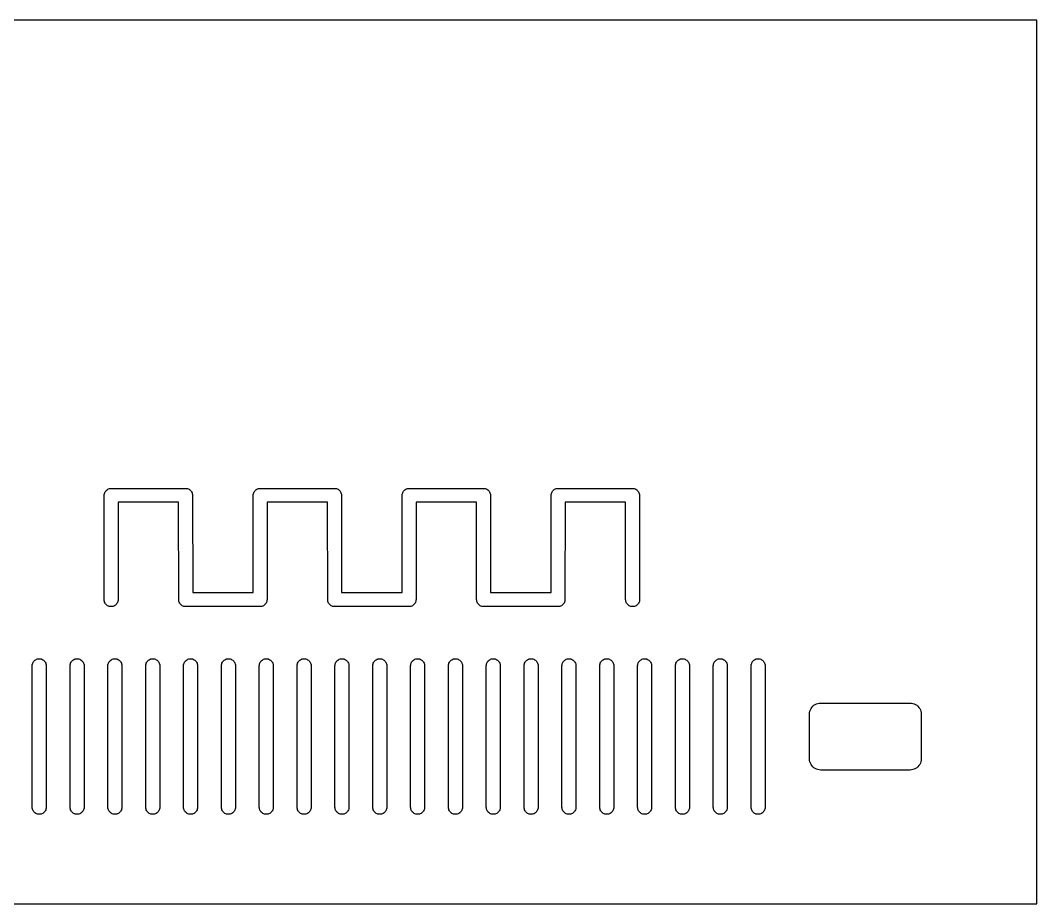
# Model space of a CAD drawing. Header units: metres. Extents: x 0 to 552, y 2 to 239.
# Drawn here: x 279.4 to 552.3, y 1.5 to 238.7 of the extents above; entities that cross this region are included whole.
import ezdxf

# ---------------------------------------------------------------- set-up
doc = ezdxf.new("R2010")
doc.units = ezdxf.units.M

msp = doc.modelspace()

# ---------------------------------------------------------------- linework, layer by layer
for p, q in [((552.32, 238.684), (0, 238.684)), ((552.32, 1.5), (552.32, 238.684)), ((302.084, 111.856), (302.192, 112.076)), ((302.192, 112.076), (302.328, 112.28)), ((302.328, 112.28), (302.49, 112.464)), ((302.49, 112.464), (302.675, 112.626)), ((302.675, 112.626), (302.878, 112.762)), ((302.878, 112.762), (303.098, 112.871)), ((303.098, 112.871), (303.331, 112.949)), ((303.331, 112.949), (303.571, 112.997)), ((303.571, 112.997), (303.816, 113.013)), ((303.816, 113.013), (323.776, 113.013)), ((323.776, 113.013), (324.021, 112.997)), ((324.021, 112.997), (324.261, 112.949)), ((324.261, 112.949), (324.494, 112.871)), ((324.494, 112.871), (324.713, 112.762)), ((324.713, 112.762), (324.917, 112.626)), ((324.917, 112.626), (325.102, 112.464)), ((325.102, 112.464), (325.264, 112.28)), ((325.264, 112.28), (325.4, 112.076)), ((325.4, 112.076), (325.508, 111.856)), ((342.084, 111.856), (342.192, 112.076)), ((342.192, 112.076), (342.328, 112.28)), ((342.328, 112.28), (342.49, 112.464)), ((342.49, 112.464), (342.675, 112.626)), ((342.675, 112.626), (342.878, 112.762)), ((342.878, 112.762), (343.098, 112.871)), ((343.098, 112.871), (343.331, 112.949)), ((343.331, 112.949), (343.571, 112.997)), ((343.571, 112.997), (343.816, 113.013)), ((343.816, 113.013), (363.776, 113.013)), ((363.776, 113.013), (364.021, 112.997)), ((364.021, 112.997), (364.261, 112.949)), ((364.261, 112.949), (364.494, 112.871)), ((364.494, 112.871), (364.713, 112.762)), ((364.713, 112.762), (364.917, 112.626)), ((364.917, 112.626), (365.102, 112.464)), ((365.102, 112.464), (365.264, 112.28)), ((365.264, 112.28), (365.4, 112.076)), ((365.4, 112.076), (365.508, 111.856)), ((382.084, 111.856), (382.192, 112.076)), ((382.192, 112.076), (382.328, 112.28)), ((382.328, 112.28), (382.49, 112.464)), ((382.49, 112.464), (382.675, 112.626)), ((382.675, 112.626), (382.878, 112.762)), ((382.878, 112.762), (383.098, 112.871)), ((383.098, 112.871), (383.331, 112.949)), ((383.331, 112.949), (383.571, 112.997)), ((383.571, 112.997), (383.816, 113.013)), ((383.816, 113.013), (403.776, 113.013)), ((403.776, 113.013), (404.021, 112.997)), ((404.021, 112.997), (404.261, 112.949)), ((404.261, 112.949), (404.494, 112.871)), ((404.494, 112.871), (404.713, 112.762)), ((404.713, 112.762), (404.917, 112.626)), ((404.917, 112.626), (405.102, 112.464)), ((405.102, 112.464), (405.264, 112.28)), ((405.264, 112.28), (405.4, 112.076)), ((405.4, 112.076), (405.508, 111.856)), ((422.084, 111.856), (422.192, 112.076)), ((422.192, 112.076), (422.328, 112.28)), ((422.328, 112.28), (422.49, 112.464)), ((422.49, 112.464), (422.675, 112.626)), ((422.675, 112.626), (422.878, 112.762)), ((422.878, 112.762), (423.098, 112.871)), ((423.098, 112.871), (423.331, 112.949)), ((423.331, 112.949), (423.571, 112.997)), ((423.571, 112.997), (423.816, 113.013)), ((423.816, 113.013), (443.776, 113.013)), ((443.776, 113.013), (444.021, 112.997)), ((444.021, 112.997), (444.261, 112.949)), ((444.261, 112.949), (444.494, 112.871)), ((444.494, 112.871), (444.713, 112.762)), ((444.713, 112.762), (444.917, 112.626)), ((444.917, 112.626), (445.102, 112.464)), ((445.102, 112.464), (445.264, 112.28)), ((445.264, 112.28), (445.4, 112.076)), ((445.4, 112.076), (445.508, 111.856)), ((301.901, 83.1382), (301.941, 111.138)), ((301.941, 111.138), (301.957, 111.383)), ((301.957, 111.383), (302.005, 111.624)), ((302.005, 111.624), (302.084, 111.856)), ((305.688, 109.263), (305.651, 83.1382)), ((321.904, 109.263), (305.688, 109.263)), ((321.941, 83.1382), (321.904, 109.263)), ((325.508, 111.856), (325.587, 111.624)), ((325.587, 111.624), (325.635, 111.383)), ((325.635, 111.383), (325.651, 111.138)), ((325.651, 111.138), (325.688, 85.0132)), ((341.904, 85.0132), (341.941, 111.138)), ((341.941, 111.138), (341.957, 111.383)), ((341.957, 111.383), (342.005, 111.624)), ((342.005, 111.624), (342.084, 111.856)), ((345.688, 109.263), (345.651, 83.1382)), ((361.904, 109.263), (345.688, 109.263)), ((361.941, 83.1382), (361.904, 109.263)), ((365.508, 111.856), (365.587, 111.624)), ((365.587, 111.624), (365.635, 111.383)), ((365.635, 111.383), (365.651, 111.138)), ((365.651, 111.138), (365.688, 85.0132)), ((381.904, 85.0132), (381.941, 111.138)), ((381.941, 111.138), (381.957, 111.383)), ((381.957, 111.383), (382.005, 111.624)), ((382.005, 111.624), (382.084, 111.856)), ((385.688, 109.263), (385.651, 83.1382)), ((401.904, 109.263), (385.688, 109.263)), ((401.941, 83.1382), (401.904, 109.263)), ((405.508, 111.856), (405.587, 111.624)), ((405.587, 111.624), (405.635, 111.383)), ((405.635, 111.383), (405.651, 111.138)), ((405.651, 111.138), (405.688, 85.0132)), ((421.904, 85.0132), (421.941, 111.138)), ((421.941, 111.138), (421.957, 111.383)), ((421.957, 111.383), (422.005, 111.624)), ((422.005, 111.624), (422.084, 111.856)), ((425.688, 109.263), (425.651, 83.1382)), ((441.904, 109.263), (425.688, 109.263)), ((441.941, 83.1382), (441.904, 109.263)), ((445.508, 111.856), (445.587, 111.624)), ((445.587, 111.624), (445.635, 111.383)), ((445.635, 111.383), (445.651, 111.138)), ((445.651, 111.138), (445.691, 83.1382)), ((325.688, 85.0132), (341.904, 85.0132)), ((365.688, 85.0132), (381.904, 85.0132)), ((405.688, 85.0132), (421.904, 85.0132)), ((301.917, 82.8935), (301.901, 83.1382)), ((301.965, 82.653), (301.917, 82.8935)), ((302.044, 82.4207), (301.965, 82.653)), ((302.152, 82.2007), (302.044, 82.4207)), ((302.288, 81.9968), (302.152, 82.2007)), ((302.45, 81.8124), (302.288, 81.9968)), ((305.264, 81.9968), (305.102, 81.8124)), ((305.4, 82.2007), (305.264, 81.9968)), ((305.508, 82.4207), (305.4, 82.2007)), ((305.587, 82.653), (305.508, 82.4207)), ((305.635, 82.8935), (305.587, 82.653)), ((305.651, 83.1382), (305.635, 82.8935)), ((321.957, 82.8935), (321.941, 83.1382)), ((322.005, 82.653), (321.957, 82.8935)), ((322.084, 82.4207), (322.005, 82.653)), ((322.192, 82.2007), (322.084, 82.4207)), ((322.328, 81.9968), (322.192, 82.2007)), ((322.49, 81.8124), (322.328, 81.9968)), ((345.264, 81.9968), (345.102, 81.8124)), ((345.4, 82.2007), (345.264, 81.9968)), ((345.508, 82.4207), (345.4, 82.2007)), ((345.587, 82.653), (345.508, 82.4207)), ((345.635, 82.8935), (345.587, 82.653)), ((345.651, 83.1382), (345.635, 82.8935)), ((361.957, 82.8935), (361.941, 83.1382)), ((362.005, 82.653), (361.957, 82.8935)), ((362.084, 82.4207), (362.005, 82.653)), ((362.192, 82.2007), (362.084, 82.4207)), ((362.328, 81.9968), (362.192, 82.2007)), ((362.49, 81.8124), (362.328, 81.9968)), ((385.264, 81.9968), (385.102, 81.8124)), ((385.4, 82.2007), (385.264, 81.9968)), ((385.508, 82.4207), (385.4, 82.2007)), ((385.587, 82.653), (385.508, 82.4207)), ((385.635, 82.8935), (385.587, 82.653)), ((385.651, 83.1382), (385.635, 82.8935)), ((401.957, 82.8935), (401.941, 83.1382)), ((402.005, 82.653), (401.957, 82.8935)), ((402.084, 82.4207), (402.005, 82.653)), ((402.192, 82.2007), (402.084, 82.4207)), ((402.328, 81.9968), (402.192, 82.2007)), ((402.49, 81.8124), (402.328, 81.9968)), ((425.264, 81.9968), (425.102, 81.8124)), ((425.4, 82.2007), (425.264, 81.9968)), ((425.508, 82.4207), (425.4, 82.2007)), ((425.587, 82.653), (425.508, 82.4207)), ((425.635, 82.8935), (425.587, 82.653)), ((425.651, 83.1382), (425.635, 82.8935)), ((441.957, 82.8935), (441.941, 83.1382)), ((442.005, 82.653), (441.957, 82.8935)), ((442.084, 82.4207), (442.005, 82.653)), ((442.192, 82.2007), (442.084, 82.4207)), ((442.328, 81.9968), (442.192, 82.2007)), ((442.49, 81.8124), (442.328, 81.9968)), ((445.304, 81.9968), (445.142, 81.8124)), ((445.44, 82.2007), (445.304, 81.9968)), ((445.548, 82.4207), (445.44, 82.2007)), ((445.627, 82.653), (445.548, 82.4207)), ((445.675, 82.8935), (445.627, 82.653)), ((445.691, 83.1382), (445.675, 82.8935)), ((302.635, 81.6507), (302.45, 81.8124)), ((302.838, 81.5145), (302.635, 81.6507)), ((303.058, 81.406), (302.838, 81.5145)), ((303.291, 81.3271), (303.058, 81.406)), ((303.531, 81.2793), (303.291, 81.3271)), ((303.776, 81.2632), (303.531, 81.2793)), ((304.021, 81.2793), (303.776, 81.2632)), ((304.261, 81.3271), (304.021, 81.2793)), ((304.494, 81.406), (304.261, 81.3271)), ((304.713, 81.5145), (304.494, 81.406)), ((304.917, 81.6507), (304.713, 81.5145)), ((305.102, 81.8124), (304.917, 81.6507)), ((322.675, 81.6507), (322.49, 81.8124)), ((322.878, 81.5145), (322.675, 81.6507)), ((323.098, 81.406), (322.878, 81.5145)), ((323.331, 81.3271), (323.098, 81.406)), ((323.571, 81.2793), (323.331, 81.3271)), ((323.816, 81.2632), (323.571, 81.2793)), ((343.776, 81.2632), (323.816, 81.2632)), ((344.021, 81.2793), (343.776, 81.2632)), ((344.261, 81.3271), (344.021, 81.2793)), ((344.494, 81.406), (344.261, 81.3271)), ((344.713, 81.5145), (344.494, 81.406)), ((344.917, 81.6507), (344.713, 81.5145)), ((345.102, 81.8124), (344.917, 81.6507)), ((362.675, 81.6507), (362.49, 81.8124)), ((362.878, 81.5145), (362.675, 81.6507)), ((363.098, 81.406), (362.878, 81.5145)), ((363.331, 81.3271), (363.098, 81.406)), ((363.571, 81.2793), (363.331, 81.3271)), ((363.816, 81.2632), (363.571, 81.2793)), ((383.776, 81.2632), (363.816, 81.2632)), ((384.021, 81.2793), (383.776, 81.2632)), ((384.261, 81.3271), (384.021, 81.2793)), ((384.494, 81.406), (384.261, 81.3271)), ((384.713, 81.5145), (384.494, 81.406)), ((384.917, 81.6507), (384.713, 81.5145)), ((385.102, 81.8124), (384.917, 81.6507)), ((402.675, 81.6507), (402.49, 81.8124)), ((402.878, 81.5145), (402.675, 81.6507)), ((403.098, 81.406), (402.878, 81.5145)), ((403.331, 81.3271), (403.098, 81.406)), ((403.571, 81.2793), (403.331, 81.3271)), ((403.816, 81.2632), (403.571, 81.2793)), ((423.776, 81.2632), (403.816, 81.2632)), ((424.021, 81.2793), (423.776, 81.2632)), ((424.261, 81.3271), (424.021, 81.2793)), ((424.494, 81.406), (424.261, 81.3271)), ((424.713, 81.5145), (424.494, 81.406)), ((424.917, 81.6507), (424.713, 81.5145)), ((425.102, 81.8124), (424.917, 81.6507)), ((442.675, 81.6507), (442.49, 81.8124)), ((442.878, 81.5145), (442.675, 81.6507)), ((443.098, 81.406), (442.878, 81.5145)), ((443.331, 81.3271), (443.098, 81.406)), ((443.571, 81.2793), (443.331, 81.3271)), ((443.816, 81.2632), (443.571, 81.2793)), ((444.061, 81.2793), (443.816, 81.2632)), ((444.301, 81.3271), (444.061, 81.2793)), ((444.534, 81.406), (444.301, 81.3271)), ((444.753, 81.5145), (444.534, 81.406)), ((444.957, 81.6507), (444.753, 81.5145)), ((445.142, 81.8124), (444.957, 81.6507)), ((282.605, 65.3882), (282.621, 65.633)), ((282.621, 65.633), (282.669, 65.8735)), ((282.669, 65.8735), (282.748, 66.1058)), ((282.748, 66.1058), (282.856, 66.3257)), ((282.856, 66.3257), (282.992, 66.5297)), ((282.992, 66.5297), (283.154, 66.7141)), ((283.154, 66.7141), (283.339, 66.8758)), ((283.339, 66.8758), (283.542, 67.012)), ((283.542, 67.012), (283.762, 67.1205)), ((283.762, 67.1205), (283.995, 67.1994)), ((283.995, 67.1994), (284.235, 67.2472)), ((284.235, 67.2472), (284.48, 67.2632)), ((284.48, 67.2632), (284.725, 67.2472)), ((284.725, 67.2472), (284.965, 67.1994)), ((284.965, 67.1994), (285.198, 67.1205)), ((285.198, 67.1205), (285.417, 67.012)), ((285.417, 67.012), (285.621, 66.8758)), ((285.621, 66.8758), (285.806, 66.7141)), ((285.806, 66.7141), (285.968, 66.5297)), ((285.968, 66.5297), (286.104, 66.3257)), ((286.104, 66.3257), (286.212, 66.1058)), ((286.212, 66.1058), (286.291, 65.8735)), ((286.291, 65.8735), (286.339, 65.633)), ((286.339, 65.633), (286.355, 65.3882)), ((292.765, 65.3882), (292.781, 65.633)), ((292.781, 65.633), (292.829, 65.8735)), ((292.829, 65.8735), (292.908, 66.1058)), ((292.908, 66.1058), (293.016, 66.3257)), ((293.016, 66.3257), (293.152, 66.5297)), ((293.152, 66.5297), (293.314, 66.7141)), ((293.314, 66.7141), (293.499, 66.8758)), ((293.499, 66.8758), (293.702, 67.012)), ((293.702, 67.012), (293.922, 67.1205)), ((293.922, 67.1205), (294.155, 67.1994)), ((294.155, 67.1994), (294.395, 67.2472)), ((294.395, 67.2472), (294.64, 67.2632)), ((294.64, 67.2632), (294.885, 67.2472)), ((294.885, 67.2472), (295.125, 67.1994)), ((295.125, 67.1994), (295.358, 67.1205)), ((295.358, 67.1205), (295.577, 67.012)), ((295.577, 67.012), (295.781, 66.8758)), ((295.781, 66.8758), (295.966, 66.7141)), ((295.966, 66.7141), (296.128, 66.5297)), ((296.128, 66.5297), (296.264, 66.3257)), ((296.264, 66.3257), (296.372, 66.1058)), ((296.372, 66.1058), (296.451, 65.8735)), ((296.451, 65.8735), (296.499, 65.633)), ((296.499, 65.633), (296.515, 65.3882)), ((302.925, 65.3882), (302.941, 65.633)), ((302.941, 65.633), (302.989, 65.8735)), ((302.989, 65.8735), (303.068, 66.1058)), ((303.068, 66.1058), (303.176, 66.3257)), ((303.176, 66.3257), (303.312, 66.5297)), ((303.312, 66.5297), (303.474, 66.7141)), ((303.474, 66.7141), (303.659, 66.8758)), ((303.659, 66.8758), (303.862, 67.012)), ((303.862, 67.012), (304.082, 67.1205)), ((304.082, 67.1205), (304.315, 67.1994)), ((304.315, 67.1994), (304.555, 67.2472)), ((304.555, 67.2472), (304.8, 67.2632)), ((304.8, 67.2632), (305.045, 67.2472)), ((305.045, 67.2472), (305.285, 67.1994)), ((305.285, 67.1994), (305.518, 67.1205)), ((305.518, 67.1205), (305.737, 67.012)), ((305.737, 67.012), (305.941, 66.8758)), ((305.941, 66.8758), (306.126, 66.7141)), ((306.126, 66.7141), (306.288, 66.5297)), ((306.288, 66.5297), (306.424, 66.3257)), ((306.424, 66.3257), (306.532, 66.1058)), ((306.532, 66.1058), (306.611, 65.8735)), ((306.611, 65.8735), (306.659, 65.633)), ((306.659, 65.633), (306.675, 65.3882)), ((313.085, 65.3882), (313.101, 65.633)), ((313.101, 65.633), (313.149, 65.8735)), ((313.149, 65.8735), (313.228, 66.1058)), ((313.228, 66.1058), (313.336, 66.3257)), ((313.336, 66.3257), (313.472, 66.5297)), ((313.472, 66.5297), (313.634, 66.7141)), ((313.634, 66.7141), (313.819, 66.8758)), ((313.819, 66.8758), (314.022, 67.012)), ((314.022, 67.012), (314.242, 67.1205)), ((314.242, 67.1205), (314.475, 67.1994)), ((314.475, 67.1994), (314.715, 67.2472)), ((314.715, 67.2472), (314.96, 67.2632)), ((314.96, 67.2632), (315.205, 67.2472)), ((315.205, 67.2472), (315.445, 67.1994)), ((315.445, 67.1994), (315.678, 67.1205)), ((315.678, 67.1205), (315.897, 67.012)), ((315.897, 67.012), (316.101, 66.8758)), ((316.101, 66.8758), (316.286, 66.7141)), ((316.286, 66.7141), (316.448, 66.5297)), ((316.448, 66.5297), (316.584, 66.3257)), ((316.584, 66.3257), (316.692, 66.1058)), ((316.692, 66.1058), (316.771, 65.8735)), ((316.771, 65.8735), (316.819, 65.633)), ((316.819, 65.633), (316.835, 65.3882)), ((323.245, 65.3882), (323.261, 65.633)), ((323.261, 65.633), (323.309, 65.8735)), ((323.309, 65.8735), (323.388, 66.1058)), ((323.388, 66.1058), (323.496, 66.3257)), ((323.496, 66.3257), (323.632, 66.5297)), ((323.632, 66.5297), (323.794, 66.7141)), ((323.794, 66.7141), (323.979, 66.8758)), ((323.979, 66.8758), (324.182, 67.012)), ((324.182, 67.012), (324.402, 67.1205)), ((324.402, 67.1205), (324.635, 67.1994)), ((324.635, 67.1994), (324.875, 67.2472)), ((324.875, 67.2472), (325.12, 67.2632)), ((325.12, 67.2632), (325.365, 67.2472)), ((325.365, 67.2472), (325.605, 67.1994)), ((325.605, 67.1994), (325.838, 67.1205)), ((325.838, 67.1205), (326.057, 67.012)), ((326.057, 67.012), (326.261, 66.8758)), ((326.261, 66.8758), (326.446, 66.7141)), ((326.446, 66.7141), (326.608, 66.5297)), ((326.608, 66.5297), (326.744, 66.3257)), ((326.744, 66.3257), (326.852, 66.1058)), ((326.852, 66.1058), (326.931, 65.8735)), ((326.931, 65.8735), (326.979, 65.633)), ((326.979, 65.633), (326.995, 65.3882)), ((333.405, 65.3882), (333.421, 65.633)), ((333.421, 65.633), (333.469, 65.8735)), ((333.469, 65.8735), (333.548, 66.1058)), ((333.548, 66.1058), (333.656, 66.3257)), ((333.656, 66.3257), (333.792, 66.5297)), ((333.792, 66.5297), (333.954, 66.7141)), ((333.954, 66.7141), (334.139, 66.8758)), ((334.139, 66.8758), (334.342, 67.012)), ((334.342, 67.012), (334.562, 67.1205)), ((334.562, 67.1205), (334.795, 67.1994)), ((334.795, 67.1994), (335.035, 67.2472)), ((335.035, 67.2472), (335.28, 67.2632)), ((335.28, 67.2632), (335.525, 67.2472)), ((335.525, 67.2472), (335.765, 67.1994)), ((335.765, 67.1994), (335.998, 67.1205)), ((335.998, 67.1205), (336.217, 67.012)), ((336.217, 67.012), (336.421, 66.8758)), ((336.421, 66.8758), (336.606, 66.7141)), ((336.606, 66.7141), (336.768, 66.5297)), ((336.768, 66.5297), (336.904, 66.3257)), ((336.904, 66.3257), (337.012, 66.1058)), ((337.012, 66.1058), (337.091, 65.8735)), ((337.091, 65.8735), (337.139, 65.633)), ((337.139, 65.633), (337.155, 65.3882)), ((343.565, 65.3882), (343.581, 65.633)), ((343.581, 65.633), (343.629, 65.8735)), ((343.629, 65.8735), (343.708, 66.1058)), ((343.708, 66.1058), (343.816, 66.3257)), ((343.816, 66.3257), (343.952, 66.5297)), ((343.952, 66.5297), (344.114, 66.7141)), ((344.114, 66.7141), (344.299, 66.8758)), ((344.299, 66.8758), (344.502, 67.012)), ((344.502, 67.012), (344.722, 67.1205)), ((344.722, 67.1205), (344.955, 67.1994)), ((344.955, 67.1994), (345.195, 67.2472)), ((345.195, 67.2472), (345.44, 67.2632)), ((345.44, 67.2632), (345.685, 67.2472)), ((345.685, 67.2472), (345.925, 67.1994)), ((345.925, 67.1994), (346.158, 67.1205)), ((346.158, 67.1205), (346.377, 67.012)), ((346.377, 67.012), (346.581, 66.8758)), ((346.581, 66.8758), (346.766, 66.7141)), ((346.766, 66.7141), (346.928, 66.5297)), ((346.928, 66.5297), (347.064, 66.3257)), ((347.064, 66.3257), (347.172, 66.1058)), ((347.172, 66.1058), (347.251, 65.8735)), ((347.251, 65.8735), (347.299, 65.633)), ((347.299, 65.633), (347.315, 65.3882)), ((353.725, 65.3882), (353.741, 65.633)), ((353.741, 65.633), (353.789, 65.8735)), ((353.789, 65.8735), (353.868, 66.1058)), ((353.868, 66.1058), (353.976, 66.3257)), ((353.976, 66.3257), (354.112, 66.5297)), ((354.112, 66.5297), (354.274, 66.7141)), ((354.274, 66.7141), (354.459, 66.8758)), ((354.459, 66.8758), (354.662, 67.012)), ((354.662, 67.012), (354.882, 67.1205)), ((354.882, 67.1205), (355.115, 67.1994)), ((355.115, 67.1994), (355.355, 67.2472)), ((355.355, 67.2472), (355.6, 67.2632)), ((355.6, 67.2632), (355.845, 67.2472)), ((355.845, 67.2472), (356.085, 67.1994)), ((356.085, 67.1994), (356.318, 67.1205)), ((356.318, 67.1205), (356.537, 67.012)), ((356.537, 67.012), (356.741, 66.8758)), ((356.741, 66.8758), (356.926, 66.7141)), ((356.926, 66.7141), (357.088, 66.5297)), ((357.088, 66.5297), (357.224, 66.3257)), ((357.224, 66.3257), (357.332, 66.1058)), ((357.332, 66.1058), (357.411, 65.8735)), ((357.411, 65.8735), (357.459, 65.633)), ((357.459, 65.633), (357.475, 65.3882)), ((363.885, 65.3882), (363.901, 65.633)), ((363.901, 65.633), (363.949, 65.8735)), ((363.949, 65.8735), (364.028, 66.1058)), ((364.028, 66.1058), (364.136, 66.3257)), ((364.136, 66.3257), (364.272, 66.5297)), ((364.272, 66.5297), (364.434, 66.7141)), ((364.434, 66.7141), (364.619, 66.8758)), ((364.619, 66.8758), (364.822, 67.012)), ((364.822, 67.012), (365.042, 67.1205)), ((365.042, 67.1205), (365.275, 67.1994)), ((365.275, 67.1994), (365.515, 67.2472)), ((365.515, 67.2472), (365.76, 67.2632)), ((365.76, 67.2632), (366.005, 67.2472)), ((366.005, 67.2472), (366.245, 67.1994)), ((366.245, 67.1994), (366.478, 67.1205)), ((366.478, 67.1205), (366.697, 67.012)), ((366.697, 67.012), (366.901, 66.8758)), ((366.901, 66.8758), (367.086, 66.7141)), ((367.086, 66.7141), (367.248, 66.5297)), ((367.248, 66.5297), (367.384, 66.3257)), ((367.384, 66.3257), (367.492, 66.1058)), ((367.492, 66.1058), (367.571, 65.8735)), ((367.571, 65.8735), (367.619, 65.633)), ((367.619, 65.633), (367.635, 65.3882)), ((374.045, 65.3882), (374.061, 65.633)), ((374.061, 65.633), (374.109, 65.8735)), ((374.109, 65.8735), (374.188, 66.1058)), ((374.188, 66.1058), (374.296, 66.3257)), ((374.296, 66.3257), (374.432, 66.5297)), ((374.432, 66.5297), (374.594, 66.7141)), ((374.594, 66.7141), (374.779, 66.8758)), ((374.779, 66.8758), (374.982, 67.012)), ((374.982, 67.012), (375.202, 67.1205)), ((375.202, 67.1205), (375.435, 67.1994)), ((375.435, 67.1994), (375.675, 67.2472)), ((375.675, 67.2472), (375.92, 67.2632)), ((375.92, 67.2632), (376.165, 67.2472)), ((376.165, 67.2472), (376.405, 67.1994)), ((376.405, 67.1994), (376.638, 67.1205)), ((376.638, 67.1205), (376.857, 67.012)), ((376.857, 67.012), (377.061, 66.8758)), ((377.061, 66.8758), (377.246, 66.7141)), ((377.246, 66.7141), (377.408, 66.5297)), ((377.408, 66.5297), (377.544, 66.3257)), ((377.544, 66.3257), (377.652, 66.1058)), ((377.652, 66.1058), (377.731, 65.8735)), ((377.731, 65.8735), (377.779, 65.633)), ((377.779, 65.633), (377.795, 65.3882)), ((384.205, 65.3882), (384.221, 65.633)), ((384.221, 65.633), (384.269, 65.8735)), ((384.269, 65.8735), (384.348, 66.1058)), ((384.348, 66.1058), (384.456, 66.3257)), ((384.456, 66.3257), (384.592, 66.5297)), ((384.592, 66.5297), (384.754, 66.7141)), ((384.754, 66.7141), (384.939, 66.8758)), ((384.939, 66.8758), (385.142, 67.012)), ((385.142, 67.012), (385.362, 67.1205)), ((385.362, 67.1205), (385.595, 67.1994)), ((385.595, 67.1994), (385.835, 67.2472)), ((385.835, 67.2472), (386.08, 67.2632)), ((386.08, 67.2632), (386.325, 67.2472)), ((386.325, 67.2472), (386.565, 67.1994)), ((386.565, 67.1994), (386.798, 67.1205)), ((386.798, 67.1205), (387.017, 67.012)), ((387.017, 67.012), (387.221, 66.8758)), ((387.221, 66.8758), (387.406, 66.7141)), ((387.406, 66.7141), (387.568, 66.5297)), ((387.568, 66.5297), (387.704, 66.3257)), ((387.704, 66.3257), (387.812, 66.1058)), ((387.812, 66.1058), (387.891, 65.8735)), ((387.891, 65.8735), (387.939, 65.633)), ((387.939, 65.633), (387.955, 65.3882)), ((394.365, 65.3882), (394.381, 65.633)), ((394.381, 65.633), (394.429, 65.8735)), ((394.429, 65.8735), (394.508, 66.1058)), ((394.508, 66.1058), (394.616, 66.3257)), ((394.616, 66.3257), (394.752, 66.5297)), ((394.752, 66.5297), (394.914, 66.7141)), ((394.914, 66.7141), (395.099, 66.8758)), ((395.099, 66.8758), (395.302, 67.012)), ((395.302, 67.012), (395.522, 67.1205)), ((395.522, 67.1205), (395.755, 67.1994)), ((395.755, 67.1994), (395.995, 67.2472)), ((395.995, 67.2472), (396.24, 67.2632)), ((396.24, 67.2632), (396.485, 67.2472)), ((396.485, 67.2472), (396.725, 67.1994)), ((396.725, 67.1994), (396.958, 67.1205)), ((396.958, 67.1205), (397.177, 67.012)), ((397.177, 67.012), (397.381, 66.8758)), ((397.381, 66.8758), (397.566, 66.7141)), ((397.566, 66.7141), (397.728, 66.5297)), ((397.728, 66.5297), (397.864, 66.3257)), ((397.864, 66.3257), (397.972, 66.1058)), ((397.972, 66.1058), (398.051, 65.8735)), ((398.051, 65.8735), (398.099, 65.633)), ((398.099, 65.633), (398.115, 65.3882)), ((404.525, 65.3882), (404.541, 65.633)), ((404.541, 65.633), (404.589, 65.8735)), ((404.589, 65.8735), (404.668, 66.1058)), ((404.668, 66.1058), (404.776, 66.3257)), ((404.776, 66.3257), (404.912, 66.5297)), ((404.912, 66.5297), (405.074, 66.7141)), ((405.074, 66.7141), (405.259, 66.8758)), ((405.259, 66.8758), (405.462, 67.012)), ((405.462, 67.012), (405.682, 67.1205)), ((405.682, 67.1205), (405.915, 67.1994)), ((405.915, 67.1994), (406.155, 67.2472)), ((406.155, 67.2472), (406.4, 67.2632)), ((406.4, 67.2632), (406.645, 67.2472)), ((406.645, 67.2472), (406.885, 67.1994)), ((406.885, 67.1994), (407.118, 67.1205)), ((407.118, 67.1205), (407.337, 67.012)), ((407.337, 67.012), (407.541, 66.8758)), ((407.541, 66.8758), (407.726, 66.7141)), ((407.726, 66.7141), (407.888, 66.5297)), ((407.888, 66.5297), (408.024, 66.3257)), ((408.024, 66.3257), (408.132, 66.1058)), ((408.132, 66.1058), (408.211, 65.8735)), ((408.211, 65.8735), (408.259, 65.633)), ((408.259, 65.633), (408.275, 65.3882)), ((414.685, 65.3882), (414.701, 65.633)), ((414.701, 65.633), (414.749, 65.8735)), ((414.749, 65.8735), (414.828, 66.1058)), ((414.828, 66.1058), (414.936, 66.3257)), ((414.936, 66.3257), (415.072, 66.5297)), ((415.072, 66.5297), (415.234, 66.7141)), ((415.234, 66.7141), (415.419, 66.8758)), ((415.419, 66.8758), (415.622, 67.012)), ((415.622, 67.012), (415.842, 67.1205)), ((415.842, 67.1205), (416.075, 67.1994)), ((416.075, 67.1994), (416.315, 67.2472)), ((416.315, 67.2472), (416.56, 67.2632)), ((416.56, 67.2632), (416.805, 67.2472)), ((416.805, 67.2472), (417.045, 67.1994)), ((417.045, 67.1994), (417.278, 67.1205)), ((417.278, 67.1205), (417.497, 67.012)), ((417.497, 67.012), (417.701, 66.8758)), ((417.701, 66.8758), (417.886, 66.7141)), ((417.886, 66.7141), (418.048, 66.5297)), ((418.048, 66.5297), (418.184, 66.3257)), ((418.184, 66.3257), (418.292, 66.1058)), ((418.292, 66.1058), (418.371, 65.8735)), ((418.371, 65.8735), (418.419, 65.633)), ((418.419, 65.633), (418.435, 65.3882)), ((424.845, 65.3882), (424.861, 65.633)), ((424.861, 65.633), (424.909, 65.8735)), ((424.909, 65.8735), (424.988, 66.1058)), ((424.988, 66.1058), (425.096, 66.3257)), ((425.096, 66.3257), (425.232, 66.5297)), ((425.232, 66.5297), (425.394, 66.7141)), ((425.394, 66.7141), (425.579, 66.8758)), ((425.579, 66.8758), (425.782, 67.012)), ((425.782, 67.012), (426.002, 67.1205)), ((426.002, 67.1205), (426.235, 67.1994)), ((426.235, 67.1994), (426.475, 67.2472)), ((426.475, 67.2472), (426.72, 67.2632)), ((426.72, 67.2632), (426.965, 67.2472)), ((426.965, 67.2472), (427.205, 67.1994)), ((427.205, 67.1994), (427.438, 67.1205)), ((427.438, 67.1205), (427.657, 67.012)), ((427.657, 67.012), (427.861, 66.8758)), ((427.861, 66.8758), (428.046, 66.7141)), ((428.046, 66.7141), (428.208, 66.5297)), ((428.208, 66.5297), (428.344, 66.3257)), ((428.344, 66.3257), (428.452, 66.1058)), ((428.452, 66.1058), (428.531, 65.8735)), ((428.531, 65.8735), (428.579, 65.633)), ((428.579, 65.633), (428.595, 65.3882)), ((435.005, 65.3882), (435.021, 65.633)), ((435.021, 65.633), (435.069, 65.8735)), ((435.069, 65.8735), (435.148, 66.1058)), ((435.148, 66.1058), (435.256, 66.3257)), ((435.256, 66.3257), (435.392, 66.5297)), ((435.392, 66.5297), (435.554, 66.7141)), ((435.554, 66.7141), (435.739, 66.8758)), ((435.739, 66.8758), (435.942, 67.012)), ((435.942, 67.012), (436.162, 67.1205)), ((436.162, 67.1205), (436.395, 67.1994)), ((436.395, 67.1994), (436.635, 67.2472)), ((436.635, 67.2472), (436.88, 67.2632)), ((436.88, 67.2632), (437.125, 67.2472)), ((437.125, 67.2472), (437.365, 67.1994)), ((437.365, 67.1994), (437.598, 67.1205)), ((437.598, 67.1205), (437.817, 67.012)), ((437.817, 67.012), (438.021, 66.8758)), ((438.021, 66.8758), (438.206, 66.7141)), ((438.206, 66.7141), (438.368, 66.5297)), ((438.368, 66.5297), (438.504, 66.3257)), ((438.504, 66.3257), (438.612, 66.1058)), ((438.612, 66.1058), (438.691, 65.8735)), ((438.691, 65.8735), (438.739, 65.633)), ((438.739, 65.633), (438.755, 65.3882)), ((445.165, 65.3882), (445.181, 65.633)), ((445.181, 65.633), (445.229, 65.8735)), ((445.229, 65.8735), (445.308, 66.1058)), ((445.308, 66.1058), (445.416, 66.3257)), ((445.416, 66.3257), (445.552, 66.5297)), ((445.552, 66.5297), (445.714, 66.7141)), ((445.714, 66.7141), (445.899, 66.8758)), ((445.899, 66.8758), (446.102, 67.012)), ((446.102, 67.012), (446.322, 67.1205)), ((446.322, 67.1205), (446.555, 67.1994)), ((446.555, 67.1994), (446.795, 67.2472)), ((446.795, 67.2472), (447.04, 67.2632)), ((447.04, 67.2632), (447.285, 67.2472)), ((447.285, 67.2472), (447.525, 67.1994)), ((447.525, 67.1994), (447.758, 67.1205)), ((447.758, 67.1205), (447.977, 67.012)), ((447.977, 67.012), (448.181, 66.8758)), ((448.181, 66.8758), (448.366, 66.7141)), ((448.366, 66.7141), (448.528, 66.5297)), ((448.528, 66.5297), (448.664, 66.3257)), ((448.664, 66.3257), (448.772, 66.1058)), ((448.772, 66.1058), (448.851, 65.8735)), ((448.851, 65.8735), (448.899, 65.633)), ((448.899, 65.633), (448.915, 65.3882)), ((455.325, 65.3882), (455.341, 65.633)), ((455.341, 65.633), (455.389, 65.8735)), ((455.389, 65.8735), (455.468, 66.1058)), ((455.468, 66.1058), (455.576, 66.3257)), ((455.576, 66.3257), (455.712, 66.5297)), ((455.712, 66.5297), (455.874, 66.7141)), ((455.874, 66.7141), (456.059, 66.8758)), ((456.059, 66.8758), (456.262, 67.012)), ((456.262, 67.012), (456.482, 67.1205)), ((456.482, 67.1205), (456.715, 67.1994)), ((456.715, 67.1994), (456.955, 67.2472)), ((456.955, 67.2472), (457.2, 67.2632)), ((457.2, 67.2632), (457.445, 67.2472)), ((457.445, 67.2472), (457.685, 67.1994)), ((457.685, 67.1994), (457.918, 67.1205)), ((457.918, 67.1205), (458.137, 67.012)), ((458.137, 67.012), (458.341, 66.8758)), ((458.341, 66.8758), (458.526, 66.7141)), ((458.526, 66.7141), (458.688, 66.5297)), ((458.688, 66.5297), (458.824, 66.3257)), ((458.824, 66.3257), (458.932, 66.1058)), ((458.932, 66.1058), (459.011, 65.8735)), ((459.011, 65.8735), (459.059, 65.633)), ((459.059, 65.633), (459.075, 65.3882)), ((465.485, 65.3882), (465.501, 65.633)), ((465.501, 65.633), (465.549, 65.8735)), ((465.549, 65.8735), (465.628, 66.1058)), ((465.628, 66.1058), (465.736, 66.3257)), ((465.736, 66.3257), (465.872, 66.5297)), ((465.872, 66.5297), (466.034, 66.7141)), ((466.034, 66.7141), (466.219, 66.8758)), ((466.219, 66.8758), (466.422, 67.012)), ((466.422, 67.012), (466.642, 67.1205)), ((466.642, 67.1205), (466.875, 67.1994)), ((466.875, 67.1994), (467.115, 67.2472)), ((467.115, 67.2472), (467.36, 67.2632)), ((467.36, 67.2632), (467.605, 67.2472)), ((467.605, 67.2472), (467.845, 67.1994)), ((467.845, 67.1994), (468.078, 67.1205)), ((468.078, 67.1205), (468.297, 67.012)), ((468.297, 67.012), (468.501, 66.8758)), ((468.501, 66.8758), (468.686, 66.7141)), ((468.686, 66.7141), (468.848, 66.5297)), ((468.848, 66.5297), (468.984, 66.3257)), ((468.984, 66.3257), (469.092, 66.1058)), ((469.092, 66.1058), (469.171, 65.8735)), ((469.171, 65.8735), (469.219, 65.633)), ((469.219, 65.633), (469.235, 65.3882)), ((475.645, 65.3882), (475.661, 65.633)), ((475.661, 65.633), (475.709, 65.8735)), ((475.709, 65.8735), (475.788, 66.1058)), ((475.788, 66.1058), (475.896, 66.3257)), ((475.896, 66.3257), (476.032, 66.5297)), ((476.032, 66.5297), (476.194, 66.7141)), ((476.194, 66.7141), (476.379, 66.8758)), ((476.379, 66.8758), (476.582, 67.012)), ((476.582, 67.012), (476.802, 67.1205)), ((476.802, 67.1205), (477.035, 67.1994)), ((477.035, 67.1994), (477.275, 67.2472)), ((477.275, 67.2472), (477.52, 67.2632)), ((477.52, 67.2632), (477.765, 67.2472)), ((477.765, 67.2472), (478.005, 67.1994)), ((478.005, 67.1994), (478.238, 67.1205)), ((478.238, 67.1205), (478.457, 67.012)), ((478.457, 67.012), (478.661, 66.8758)), ((478.661, 66.8758), (478.846, 66.7141)), ((478.846, 66.7141), (479.008, 66.5297)), ((479.008, 66.5297), (479.144, 66.3257)), ((479.144, 66.3257), (479.252, 66.1058)), ((479.252, 66.1058), (479.331, 65.8735)), ((479.331, 65.8735), (479.379, 65.633)), ((479.379, 65.633), (479.395, 65.3882)), ((282.605, 27.375), (282.605, 65.3882)), ((286.355, 65.3882), (286.355, 27.375)), ((292.765, 27.375), (292.765, 65.3882)), ((296.515, 65.3882), (296.515, 27.375)), ((302.925, 27.375), (302.925, 65.3882)), ((306.675, 65.3882), (306.675, 27.375)), ((313.085, 27.375), (313.085, 65.3882)), ((316.835, 65.3882), (316.835, 27.375)), ((323.245, 27.375), (323.245, 65.3882)), ((326.995, 65.3882), (326.995, 27.375)), ((333.405, 27.375), (333.405, 65.3882)), ((337.155, 65.3882), (337.155, 27.375)), ((343.565, 27.375), (343.565, 65.3882)), ((347.315, 65.3882), (347.315, 27.375)), ((353.725, 27.375), (353.725, 65.3882)), ((357.475, 65.3882), (357.475, 27.375)), ((363.885, 27.375), (363.885, 65.3882)), ((367.635, 65.3882), (367.635, 27.375)), ((374.045, 27.375), (374.045, 65.3882)), ((377.795, 65.3882), (377.795, 27.375)), ((384.205, 27.375), (384.205, 65.3882)), ((387.955, 65.3882), (387.955, 27.375)), ((394.365, 27.375), (394.365, 65.3882)), ((398.115, 65.3882), (398.115, 27.375)), ((404.525, 27.375), (404.525, 65.3882)), ((408.275, 65.3882), (408.275, 27.375)), ((414.685, 27.375), (414.685, 65.3882)), ((418.435, 65.3882), (418.435, 27.375)), ((424.845, 27.375), (424.845, 65.3882)), ((428.595, 65.3882), (428.595, 27.375)), ((435.005, 27.375), (435.005, 65.3882)), ((438.755, 65.3882), (438.755, 27.375)), ((445.165, 27.375), (445.165, 65.3882)), ((448.915, 65.3882), (448.915, 27.375)), ((455.325, 27.375), (455.325, 65.3882)), ((459.075, 65.3882), (459.075, 27.375)), ((465.485, 27.375), (465.485, 65.3882)), ((469.235, 65.3882), (469.235, 27.375)), ((475.645, 27.375), (475.645, 65.3882)), ((479.395, 65.3882), (479.395, 27.375)), ((492.199, 54.5029), (492.494, 54.7617)), ((492.494, 54.7617), (492.82, 54.9797)), ((492.82, 54.9797), (493.172, 55.1533)), ((493.172, 55.1533), (493.544, 55.2794)), ((493.544, 55.2794), (493.928, 55.3559)), ((493.928, 55.3559), (494.32, 55.3816)), ((494.32, 55.3816), (518.32, 55.3816)), ((518.32, 55.3816), (518.712, 55.3559)), ((518.712, 55.3559), (519.096, 55.2794)), ((519.096, 55.2794), (519.468, 55.1533)), ((519.468, 55.1533), (519.82, 54.9797)), ((519.82, 54.9797), (520.146, 54.7617)), ((520.146, 54.7617), (520.441, 54.5029)), ((491.32, 52.3816), (491.346, 52.7732)), ((491.32, 40.3816), (491.32, 52.3816)), ((491.346, 52.7732), (491.422, 53.1581)), ((491.422, 53.1581), (491.548, 53.5297)), ((491.548, 53.5297), (491.722, 53.8816)), ((491.722, 53.8816), (491.94, 54.2079)), ((491.94, 54.2079), (492.199, 54.5029)), ((520.441, 54.5029), (520.7, 54.2079)), ((520.7, 54.2079), (520.918, 53.8816)), ((520.918, 53.8816), (521.092, 53.5297)), ((521.092, 53.5297), (521.218, 53.1581)), ((521.218, 53.1581), (521.294, 52.7732)), ((521.294, 52.7732), (521.32, 52.3816)), ((521.32, 52.3816), (521.32, 40.3816)), ((491.346, 39.99), (491.32, 40.3816)), ((491.422, 39.6052), (491.346, 39.99)), ((491.548, 39.2336), (491.422, 39.6052)), ((491.722, 38.8816), (491.548, 39.2336)), ((491.94, 38.5553), (491.722, 38.8816)), ((492.199, 38.2603), (491.94, 38.5553)), ((492.494, 38.0016), (492.199, 38.2603)), ((520.441, 38.2603), (520.146, 38.0016)), ((520.7, 38.5553), (520.441, 38.2603)), ((520.918, 38.8816), (520.7, 38.5553)), ((521.092, 39.2336), (520.918, 38.8816)), ((521.218, 39.6052), (521.092, 39.2336)), ((521.294, 39.99), (521.218, 39.6052)), ((521.32, 40.3816), (521.294, 39.99)), ((492.82, 37.7835), (492.494, 38.0016)), ((493.172, 37.61), (492.82, 37.7835)), ((493.544, 37.4838), (493.172, 37.61)), ((493.928, 37.4073), (493.544, 37.4838)), ((494.32, 37.3816), (493.928, 37.4073)), ((518.32, 37.3816), (494.32, 37.3816)), ((518.712, 37.4073), (518.32, 37.3816)), ((519.096, 37.4838), (518.712, 37.4073)), ((519.468, 37.61), (519.096, 37.4838)), ((519.82, 37.7835), (519.468, 37.61)), ((520.146, 38.0016), (519.82, 37.7835)), ((282.621, 27.1303), (282.605, 27.375)), ((286.355, 27.375), (286.339, 27.1303)), ((292.781, 27.1303), (292.765, 27.375)), ((296.515, 27.375), (296.499, 27.1303)), ((302.941, 27.1303), (302.925, 27.375)), ((306.675, 27.375), (306.659, 27.1303)), ((313.101, 27.1303), (313.085, 27.375)), ((316.835, 27.375), (316.819, 27.1303)), ((323.261, 27.1303), (323.245, 27.375)), ((326.995, 27.375), (326.979, 27.1303)), ((333.421, 27.1303), (333.405, 27.375)), ((337.155, 27.375), (337.139, 27.1303)), ((343.581, 27.1303), (343.565, 27.375)), ((347.315, 27.375), (347.299, 27.1303)), ((353.741, 27.1303), (353.725, 27.375)), ((357.475, 27.375), (357.459, 27.1303)), ((363.901, 27.1303), (363.885, 27.375)), ((367.635, 27.375), (367.619, 27.1303)), ((374.061, 27.1303), (374.045, 27.375)), ((377.795, 27.375), (377.779, 27.1303)), ((384.221, 27.1303), (384.205, 27.375)), ((387.955, 27.375), (387.939, 27.1303)), ((394.381, 27.1303), (394.365, 27.375)), ((398.115, 27.375), (398.099, 27.1303)), ((404.541, 27.1303), (404.525, 27.375)), ((408.275, 27.375), (408.259, 27.1303)), ((414.701, 27.1303), (414.685, 27.375)), ((418.435, 27.375), (418.419, 27.1303)), ((424.861, 27.1303), (424.845, 27.375)), ((428.595, 27.375), (428.579, 27.1303)), ((435.021, 27.1303), (435.005, 27.375)), ((438.755, 27.375), (438.739, 27.1303)), ((445.181, 27.1303), (445.165, 27.375)), ((448.915, 27.375), (448.899, 27.1303)), ((455.341, 27.1303), (455.325, 27.375)), ((459.075, 27.375), (459.059, 27.1303)), ((465.501, 27.1303), (465.485, 27.375)), ((469.235, 27.375), (469.219, 27.1303)), ((475.661, 27.1303), (475.645, 27.375)), ((479.395, 27.375), (479.379, 27.1303)), ((282.669, 26.8897), (282.621, 27.1303)), ((282.748, 26.6575), (282.669, 26.8897)), ((282.856, 26.4375), (282.748, 26.6575)), ((282.992, 26.2336), (282.856, 26.4375)), ((283.154, 26.0492), (282.992, 26.2336)), ((283.339, 25.8875), (283.154, 26.0492)), ((283.542, 25.7512), (283.339, 25.8875)), ((283.762, 25.6427), (283.542, 25.7512)), ((283.995, 25.5639), (283.762, 25.6427)), ((284.235, 25.516), (283.995, 25.5639)), ((284.48, 25.5), (284.235, 25.516)), ((284.725, 25.516), (284.48, 25.5)), ((284.965, 25.5639), (284.725, 25.516)), ((285.198, 25.6427), (284.965, 25.5639)), ((285.417, 25.7512), (285.198, 25.6427)), ((285.621, 25.8875), (285.417, 25.7512)), ((285.806, 26.0492), (285.621, 25.8875)), ((285.968, 26.2336), (285.806, 26.0492)), ((286.104, 26.4375), (285.968, 26.2336)), ((286.212, 26.6575), (286.104, 26.4375)), ((286.291, 26.8897), (286.212, 26.6575)), ((286.339, 27.1303), (286.291, 26.8897)), ((292.829, 26.8897), (292.781, 27.1303)), ((292.908, 26.6575), (292.829, 26.8897)), ((293.016, 26.4375), (292.908, 26.6575)), ((293.152, 26.2336), (293.016, 26.4375)), ((293.314, 26.0492), (293.152, 26.2336)), ((293.499, 25.8875), (293.314, 26.0492)), ((293.702, 25.7512), (293.499, 25.8875)), ((293.922, 25.6427), (293.702, 25.7512)), ((294.155, 25.5639), (293.922, 25.6427)), ((294.395, 25.516), (294.155, 25.5639)), ((294.64, 25.5), (294.395, 25.516)), ((294.885, 25.516), (294.64, 25.5)), ((295.125, 25.5639), (294.885, 25.516)), ((295.358, 25.6427), (295.125, 25.5639)), ((295.577, 25.7512), (295.358, 25.6427)), ((295.781, 25.8875), (295.577, 25.7512)), ((295.966, 26.0492), (295.781, 25.8875)), ((296.128, 26.2336), (295.966, 26.0492)), ((296.264, 26.4375), (296.128, 26.2336)), ((296.372, 26.6575), (296.264, 26.4375)), ((296.451, 26.8897), (296.372, 26.6575)), ((296.499, 27.1303), (296.451, 26.8897)), ((302.989, 26.8897), (302.941, 27.1303)), ((303.068, 26.6575), (302.989, 26.8897)), ((303.176, 26.4375), (303.068, 26.6575)), ((303.312, 26.2336), (303.176, 26.4375)), ((303.474, 26.0492), (303.312, 26.2336)), ((303.659, 25.8875), (303.474, 26.0492)), ((303.862, 25.7512), (303.659, 25.8875)), ((304.082, 25.6427), (303.862, 25.7512)), ((304.315, 25.5639), (304.082, 25.6427)), ((304.555, 25.516), (304.315, 25.5639)), ((304.8, 25.5), (304.555, 25.516)), ((305.045, 25.516), (304.8, 25.5)), ((305.285, 25.5639), (305.045, 25.516)), ((305.518, 25.6427), (305.285, 25.5639)), ((305.737, 25.7512), (305.518, 25.6427)), ((305.941, 25.8875), (305.737, 25.7512)), ((306.126, 26.0492), (305.941, 25.8875)), ((306.288, 26.2336), (306.126, 26.0492)), ((306.424, 26.4375), (306.288, 26.2336)), ((306.532, 26.6575), (306.424, 26.4375)), ((306.611, 26.8897), (306.532, 26.6575)), ((306.659, 27.1303), (306.611, 26.8897)), ((313.149, 26.8897), (313.101, 27.1303)), ((313.228, 26.6575), (313.149, 26.8897)), ((313.336, 26.4375), (313.228, 26.6575)), ((313.472, 26.2336), (313.336, 26.4375)), ((313.634, 26.0492), (313.472, 26.2336)), ((313.819, 25.8875), (313.634, 26.0492)), ((314.022, 25.7512), (313.819, 25.8875)), ((314.242, 25.6427), (314.022, 25.7512)), ((314.475, 25.5639), (314.242, 25.6427)), ((314.715, 25.516), (314.475, 25.5639)), ((314.96, 25.5), (314.715, 25.516)), ((315.205, 25.516), (314.96, 25.5)), ((315.445, 25.5639), (315.205, 25.516)), ((315.678, 25.6427), (315.445, 25.5639)), ((315.897, 25.7512), (315.678, 25.6427)), ((316.101, 25.8875), (315.897, 25.7512)), ((316.286, 26.0492), (316.101, 25.8875)), ((316.448, 26.2336), (316.286, 26.0492)), ((316.584, 26.4375), (316.448, 26.2336)), ((316.692, 26.6575), (316.584, 26.4375)), ((316.771, 26.8897), (316.692, 26.6575)), ((316.819, 27.1303), (316.771, 26.8897)), ((323.309, 26.8897), (323.261, 27.1303)), ((323.388, 26.6575), (323.309, 26.8897)), ((323.496, 26.4375), (323.388, 26.6575)), ((323.632, 26.2336), (323.496, 26.4375)), ((323.794, 26.0492), (323.632, 26.2336)), ((323.979, 25.8875), (323.794, 26.0492)), ((324.182, 25.7512), (323.979, 25.8875)), ((324.402, 25.6427), (324.182, 25.7512)), ((324.635, 25.5639), (324.402, 25.6427)), ((324.875, 25.516), (324.635, 25.5639)), ((325.12, 25.5), (324.875, 25.516)), ((325.365, 25.516), (325.12, 25.5)), ((325.605, 25.5639), (325.365, 25.516)), ((325.838, 25.6427), (325.605, 25.5639)), ((326.057, 25.7512), (325.838, 25.6427)), ((326.261, 25.8875), (326.057, 25.7512)), ((326.446, 26.0492), (326.261, 25.8875)), ((326.608, 26.2336), (326.446, 26.0492)), ((326.744, 26.4375), (326.608, 26.2336)), ((326.852, 26.6575), (326.744, 26.4375)), ((326.931, 26.8897), (326.852, 26.6575)), ((326.979, 27.1303), (326.931, 26.8897)), ((333.469, 26.8897), (333.421, 27.1303)), ((333.548, 26.6575), (333.469, 26.8897)), ((333.656, 26.4375), (333.548, 26.6575)), ((333.792, 26.2336), (333.656, 26.4375)), ((333.954, 26.0492), (333.792, 26.2336)), ((334.139, 25.8875), (333.954, 26.0492)), ((334.342, 25.7512), (334.139, 25.8875)), ((334.562, 25.6427), (334.342, 25.7512)), ((334.795, 25.5639), (334.562, 25.6427)), ((335.035, 25.516), (334.795, 25.5639)), ((335.28, 25.5), (335.035, 25.516)), ((335.525, 25.516), (335.28, 25.5)), ((335.765, 25.5639), (335.525, 25.516)), ((335.998, 25.6427), (335.765, 25.5639)), ((336.217, 25.7512), (335.998, 25.6427)), ((336.421, 25.8875), (336.217, 25.7512)), ((336.606, 26.0492), (336.421, 25.8875)), ((336.768, 26.2336), (336.606, 26.0492)), ((336.904, 26.4375), (336.768, 26.2336)), ((337.012, 26.6575), (336.904, 26.4375)), ((337.091, 26.8897), (337.012, 26.6575)), ((337.139, 27.1303), (337.091, 26.8897)), ((343.629, 26.8897), (343.581, 27.1303)), ((343.708, 26.6575), (343.629, 26.8897)), ((343.816, 26.4375), (343.708, 26.6575)), ((343.952, 26.2336), (343.816, 26.4375)), ((344.114, 26.0492), (343.952, 26.2336)), ((344.299, 25.8875), (344.114, 26.0492)), ((344.502, 25.7512), (344.299, 25.8875)), ((344.722, 25.6427), (344.502, 25.7512)), ((344.955, 25.5639), (344.722, 25.6427)), ((345.195, 25.516), (344.955, 25.5639)), ((345.44, 25.5), (345.195, 25.516)), ((345.685, 25.516), (345.44, 25.5)), ((345.925, 25.5639), (345.685, 25.516)), ((346.158, 25.6427), (345.925, 25.5639)), ((346.377, 25.7512), (346.158, 25.6427)), ((346.581, 25.8875), (346.377, 25.7512)), ((346.766, 26.0492), (346.581, 25.8875)), ((346.928, 26.2336), (346.766, 26.0492)), ((347.064, 26.4375), (346.928, 26.2336)), ((347.172, 26.6575), (347.064, 26.4375)), ((347.251, 26.8897), (347.172, 26.6575)), ((347.299, 27.1303), (347.251, 26.8897)), ((353.789, 26.8897), (353.741, 27.1303)), ((353.868, 26.6575), (353.789, 26.8897)), ((353.976, 26.4375), (353.868, 26.6575)), ((354.112, 26.2336), (353.976, 26.4375)), ((354.274, 26.0492), (354.112, 26.2336)), ((354.459, 25.8875), (354.274, 26.0492)), ((354.662, 25.7512), (354.459, 25.8875)), ((354.882, 25.6427), (354.662, 25.7512)), ((355.115, 25.5639), (354.882, 25.6427)), ((355.355, 25.516), (355.115, 25.5639)), ((355.6, 25.5), (355.355, 25.516)), ((355.845, 25.516), (355.6, 25.5)), ((356.085, 25.5639), (355.845, 25.516)), ((356.318, 25.6427), (356.085, 25.5639)), ((356.537, 25.7512), (356.318, 25.6427)), ((356.741, 25.8875), (356.537, 25.7512)), ((356.926, 26.0492), (356.741, 25.8875)), ((357.088, 26.2336), (356.926, 26.0492)), ((357.224, 26.4375), (357.088, 26.2336)), ((357.332, 26.6575), (357.224, 26.4375)), ((357.411, 26.8897), (357.332, 26.6575)), ((357.459, 27.1303), (357.411, 26.8897)), ((363.949, 26.8897), (363.901, 27.1303)), ((364.028, 26.6575), (363.949, 26.8897)), ((364.136, 26.4375), (364.028, 26.6575)), ((364.272, 26.2336), (364.136, 26.4375)), ((364.434, 26.0492), (364.272, 26.2336)), ((364.619, 25.8875), (364.434, 26.0492)), ((364.822, 25.7512), (364.619, 25.8875)), ((365.042, 25.6427), (364.822, 25.7512)), ((365.275, 25.5639), (365.042, 25.6427)), ((365.515, 25.516), (365.275, 25.5639)), ((365.76, 25.5), (365.515, 25.516)), ((366.005, 25.516), (365.76, 25.5)), ((366.245, 25.5639), (366.005, 25.516)), ((366.478, 25.6427), (366.245, 25.5639)), ((366.697, 25.7512), (366.478, 25.6427)), ((366.901, 25.8875), (366.697, 25.7512)), ((367.086, 26.0492), (366.901, 25.8875)), ((367.248, 26.2336), (367.086, 26.0492)), ((367.384, 26.4375), (367.248, 26.2336)), ((367.492, 26.6575), (367.384, 26.4375)), ((367.571, 26.8897), (367.492, 26.6575)), ((367.619, 27.1303), (367.571, 26.8897)), ((374.109, 26.8897), (374.061, 27.1303)), ((374.188, 26.6575), (374.109, 26.8897)), ((374.296, 26.4375), (374.188, 26.6575)), ((374.432, 26.2336), (374.296, 26.4375)), ((374.594, 26.0492), (374.432, 26.2336)), ((374.779, 25.8875), (374.594, 26.0492)), ((374.982, 25.7512), (374.779, 25.8875)), ((375.202, 25.6427), (374.982, 25.7512)), ((375.435, 25.5639), (375.202, 25.6427)), ((375.675, 25.516), (375.435, 25.5639)), ((375.92, 25.5), (375.675, 25.516)), ((376.165, 25.516), (375.92, 25.5)), ((376.405, 25.5639), (376.165, 25.516)), ((376.638, 25.6427), (376.405, 25.5639)), ((376.857, 25.7512), (376.638, 25.6427)), ((377.061, 25.8875), (376.857, 25.7512)), ((377.246, 26.0492), (377.061, 25.8875)), ((377.408, 26.2336), (377.246, 26.0492)), ((377.544, 26.4375), (377.408, 26.2336)), ((377.652, 26.6575), (377.544, 26.4375)), ((377.731, 26.8897), (377.652, 26.6575)), ((377.779, 27.1303), (377.731, 26.8897)), ((384.269, 26.8897), (384.221, 27.1303)), ((384.348, 26.6575), (384.269, 26.8897)), ((384.456, 26.4375), (384.348, 26.6575)), ((384.592, 26.2336), (384.456, 26.4375)), ((384.754, 26.0492), (384.592, 26.2336)), ((384.939, 25.8875), (384.754, 26.0492)), ((385.142, 25.7512), (384.939, 25.8875)), ((385.362, 25.6427), (385.142, 25.7512)), ((385.595, 25.5639), (385.362, 25.6427)), ((385.835, 25.516), (385.595, 25.5639)), ((386.08, 25.5), (385.835, 25.516)), ((386.325, 25.516), (386.08, 25.5)), ((386.565, 25.5639), (386.325, 25.516)), ((386.798, 25.6427), (386.565, 25.5639)), ((387.017, 25.7512), (386.798, 25.6427)), ((387.221, 25.8875), (387.017, 25.7512)), ((387.406, 26.0492), (387.221, 25.8875)), ((387.568, 26.2336), (387.406, 26.0492)), ((387.704, 26.4375), (387.568, 26.2336)), ((387.812, 26.6575), (387.704, 26.4375)), ((387.891, 26.8897), (387.812, 26.6575)), ((387.939, 27.1303), (387.891, 26.8897)), ((394.429, 26.8897), (394.381, 27.1303)), ((394.508, 26.6575), (394.429, 26.8897)), ((394.616, 26.4375), (394.508, 26.6575)), ((394.752, 26.2336), (394.616, 26.4375)), ((394.914, 26.0492), (394.752, 26.2336)), ((395.099, 25.8875), (394.914, 26.0492)), ((395.302, 25.7512), (395.099, 25.8875)), ((395.522, 25.6427), (395.302, 25.7512)), ((395.755, 25.5639), (395.522, 25.6427)), ((395.995, 25.516), (395.755, 25.5639)), ((396.24, 25.5), (395.995, 25.516)), ((396.485, 25.516), (396.24, 25.5)), ((396.725, 25.5639), (396.485, 25.516)), ((396.958, 25.6427), (396.725, 25.5639)), ((397.177, 25.7512), (396.958, 25.6427)), ((397.381, 25.8875), (397.177, 25.7512)), ((397.566, 26.0492), (397.381, 25.8875)), ((397.728, 26.2336), (397.566, 26.0492)), ((397.864, 26.4375), (397.728, 26.2336)), ((397.972, 26.6575), (397.864, 26.4375)), ((398.051, 26.8897), (397.972, 26.6575)), ((398.099, 27.1303), (398.051, 26.8897)), ((404.589, 26.8897), (404.541, 27.1303)), ((404.668, 26.6575), (404.589, 26.8897)), ((404.776, 26.4375), (404.668, 26.6575)), ((404.912, 26.2336), (404.776, 26.4375)), ((405.074, 26.0492), (404.912, 26.2336)), ((405.259, 25.8875), (405.074, 26.0492)), ((405.462, 25.7512), (405.259, 25.8875)), ((405.682, 25.6427), (405.462, 25.7512)), ((405.915, 25.5639), (405.682, 25.6427)), ((406.155, 25.516), (405.915, 25.5639)), ((406.4, 25.5), (406.155, 25.516)), ((406.645, 25.516), (406.4, 25.5)), ((406.885, 25.5639), (406.645, 25.516)), ((407.118, 25.6427), (406.885, 25.5639)), ((407.337, 25.7512), (407.118, 25.6427)), ((407.541, 25.8875), (407.337, 25.7512)), ((407.726, 26.0492), (407.541, 25.8875)), ((407.888, 26.2336), (407.726, 26.0492)), ((408.024, 26.4375), (407.888, 26.2336)), ((408.132, 26.6575), (408.024, 26.4375)), ((408.211, 26.8897), (408.132, 26.6575)), ((408.259, 27.1303), (408.211, 26.8897)), ((414.749, 26.8897), (414.701, 27.1303)), ((414.828, 26.6575), (414.749, 26.8897)), ((414.936, 26.4375), (414.828, 26.6575)), ((415.072, 26.2336), (414.936, 26.4375)), ((415.234, 26.0492), (415.072, 26.2336)), ((415.419, 25.8875), (415.234, 26.0492)), ((415.622, 25.7512), (415.419, 25.8875)), ((415.842, 25.6427), (415.622, 25.7512)), ((416.075, 25.5639), (415.842, 25.6427)), ((416.315, 25.516), (416.075, 25.5639)), ((416.56, 25.5), (416.315, 25.516)), ((416.805, 25.516), (416.56, 25.5)), ((417.045, 25.5639), (416.805, 25.516)), ((417.278, 25.6427), (417.045, 25.5639)), ((417.497, 25.7512), (417.278, 25.6427)), ((417.701, 25.8875), (417.497, 25.7512)), ((417.886, 26.0492), (417.701, 25.8875)), ((418.048, 26.2336), (417.886, 26.0492)), ((418.184, 26.4375), (418.048, 26.2336)), ((418.292, 26.6575), (418.184, 26.4375)), ((418.371, 26.8897), (418.292, 26.6575)), ((418.419, 27.1303), (418.371, 26.8897)), ((424.909, 26.8897), (424.861, 27.1303)), ((424.988, 26.6575), (424.909, 26.8897)), ((425.096, 26.4375), (424.988, 26.6575)), ((425.232, 26.2336), (425.096, 26.4375)), ((425.394, 26.0492), (425.232, 26.2336)), ((425.579, 25.8875), (425.394, 26.0492)), ((425.782, 25.7512), (425.579, 25.8875)), ((426.002, 25.6427), (425.782, 25.7512)), ((426.235, 25.5639), (426.002, 25.6427)), ((426.475, 25.516), (426.235, 25.5639)), ((426.72, 25.5), (426.475, 25.516)), ((426.965, 25.516), (426.72, 25.5)), ((427.205, 25.5639), (426.965, 25.516)), ((427.438, 25.6427), (427.205, 25.5639)), ((427.657, 25.7512), (427.438, 25.6427)), ((427.861, 25.8875), (427.657, 25.7512)), ((428.046, 26.0492), (427.861, 25.8875)), ((428.208, 26.2336), (428.046, 26.0492)), ((428.344, 26.4375), (428.208, 26.2336)), ((428.452, 26.6575), (428.344, 26.4375)), ((428.531, 26.8897), (428.452, 26.6575)), ((428.579, 27.1303), (428.531, 26.8897)), ((435.069, 26.8897), (435.021, 27.1303)), ((435.148, 26.6575), (435.069, 26.8897)), ((435.256, 26.4375), (435.148, 26.6575)), ((435.392, 26.2336), (435.256, 26.4375)), ((435.554, 26.0492), (435.392, 26.2336)), ((435.739, 25.8875), (435.554, 26.0492)), ((435.942, 25.7512), (435.739, 25.8875)), ((436.162, 25.6427), (435.942, 25.7512)), ((436.395, 25.5639), (436.162, 25.6427)), ((436.635, 25.516), (436.395, 25.5639)), ((436.88, 25.5), (436.635, 25.516)), ((437.125, 25.516), (436.88, 25.5)), ((437.365, 25.5639), (437.125, 25.516)), ((437.598, 25.6427), (437.365, 25.5639)), ((437.817, 25.7512), (437.598, 25.6427)), ((438.021, 25.8875), (437.817, 25.7512)), ((438.206, 26.0492), (438.021, 25.8875)), ((438.368, 26.2336), (438.206, 26.0492)), ((438.504, 26.4375), (438.368, 26.2336)), ((438.612, 26.6575), (438.504, 26.4375)), ((438.691, 26.8897), (438.612, 26.6575)), ((438.739, 27.1303), (438.691, 26.8897)), ((445.229, 26.8897), (445.181, 27.1303)), ((445.308, 26.6575), (445.229, 26.8897)), ((445.416, 26.4375), (445.308, 26.6575)), ((445.552, 26.2336), (445.416, 26.4375)), ((445.714, 26.0492), (445.552, 26.2336)), ((445.899, 25.8875), (445.714, 26.0492)), ((446.102, 25.7512), (445.899, 25.8875)), ((446.322, 25.6427), (446.102, 25.7512)), ((446.555, 25.5639), (446.322, 25.6427)), ((446.795, 25.516), (446.555, 25.5639)), ((447.04, 25.5), (446.795, 25.516)), ((447.285, 25.516), (447.04, 25.5)), ((447.525, 25.5639), (447.285, 25.516)), ((447.758, 25.6427), (447.525, 25.5639)), ((447.977, 25.7512), (447.758, 25.6427)), ((448.181, 25.8875), (447.977, 25.7512)), ((448.366, 26.0492), (448.181, 25.8875)), ((448.528, 26.2336), (448.366, 26.0492)), ((448.664, 26.4375), (448.528, 26.2336)), ((448.772, 26.6575), (448.664, 26.4375)), ((448.851, 26.8897), (448.772, 26.6575)), ((448.899, 27.1303), (448.851, 26.8897)), ((455.389, 26.8897), (455.341, 27.1303)), ((455.468, 26.6575), (455.389, 26.8897)), ((455.576, 26.4375), (455.468, 26.6575)), ((455.712, 26.2336), (455.576, 26.4375)), ((455.874, 26.0492), (455.712, 26.2336)), ((456.059, 25.8875), (455.874, 26.0492)), ((456.262, 25.7512), (456.059, 25.8875)), ((456.482, 25.6427), (456.262, 25.7512)), ((456.715, 25.5639), (456.482, 25.6427)), ((456.955, 25.516), (456.715, 25.5639)), ((457.2, 25.5), (456.955, 25.516)), ((457.445, 25.516), (457.2, 25.5)), ((457.685, 25.5639), (457.445, 25.516)), ((457.918, 25.6427), (457.685, 25.5639)), ((458.137, 25.7512), (457.918, 25.6427)), ((458.341, 25.8875), (458.137, 25.7512)), ((458.526, 26.0492), (458.341, 25.8875)), ((458.688, 26.2336), (458.526, 26.0492)), ((458.824, 26.4375), (458.688, 26.2336)), ((458.932, 26.6575), (458.824, 26.4375)), ((459.011, 26.8897), (458.932, 26.6575)), ((459.059, 27.1303), (459.011, 26.8897)), ((465.549, 26.8897), (465.501, 27.1303)), ((465.628, 26.6575), (465.549, 26.8897)), ((465.736, 26.4375), (465.628, 26.6575)), ((465.872, 26.2336), (465.736, 26.4375)), ((466.034, 26.0492), (465.872, 26.2336)), ((466.219, 25.8875), (466.034, 26.0492)), ((466.422, 25.7512), (466.219, 25.8875)), ((466.642, 25.6427), (466.422, 25.7512)), ((466.875, 25.5639), (466.642, 25.6427)), ((467.115, 25.516), (466.875, 25.5639)), ((467.36, 25.5), (467.115, 25.516)), ((467.605, 25.516), (467.36, 25.5)), ((467.845, 25.5639), (467.605, 25.516)), ((468.078, 25.6427), (467.845, 25.5639)), ((468.297, 25.7512), (468.078, 25.6427)), ((468.501, 25.8875), (468.297, 25.7512)), ((468.686, 26.0492), (468.501, 25.8875)), ((468.848, 26.2336), (468.686, 26.0492)), ((468.984, 26.4375), (468.848, 26.2336)), ((469.092, 26.6575), (468.984, 26.4375)), ((469.171, 26.8897), (469.092, 26.6575)), ((469.219, 27.1303), (469.171, 26.8897)), ((475.709, 26.8897), (475.661, 27.1303)), ((475.788, 26.6575), (475.709, 26.8897)), ((475.896, 26.4375), (475.788, 26.6575)), ((476.032, 26.2336), (475.896, 26.4375)), ((476.194, 26.0492), (476.032, 26.2336)), ((476.379, 25.8875), (476.194, 26.0492)), ((476.582, 25.7512), (476.379, 25.8875)), ((476.802, 25.6427), (476.582, 25.7512)), ((477.035, 25.5639), (476.802, 25.6427)), ((477.275, 25.516), (477.035, 25.5639)), ((477.52, 25.5), (477.275, 25.516)), ((477.765, 25.516), (477.52, 25.5)), ((478.005, 25.5639), (477.765, 25.516)), ((478.238, 25.6427), (478.005, 25.5639)), ((478.457, 25.7512), (478.238, 25.6427)), ((478.661, 25.8875), (478.457, 25.7512)), ((478.846, 26.0492), (478.661, 25.8875)), ((479.008, 26.2336), (478.846, 26.0492)), ((479.144, 26.4375), (479.008, 26.2336)), ((479.252, 26.6575), (479.144, 26.4375)), ((479.331, 26.8897), (479.252, 26.6575)), ((479.379, 27.1303), (479.331, 26.8897)), ((0, 1.5), (552.32, 1.5))]:
    msp.add_line(p, q)

doc.saveas('drawing.dxf')
